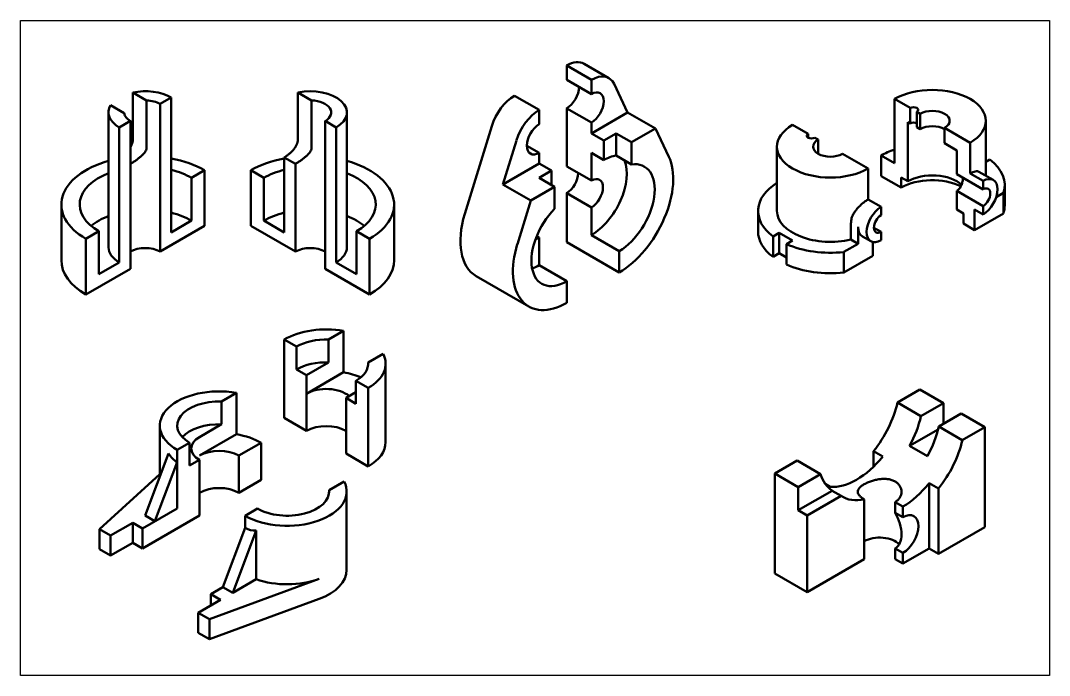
# Model space of a CAD drawing. Header units: millimetres. Extents: x -334 to 3025, y 133 to 867.
# Drawn here: x 363.9 to 599.4, y 189.8 to 339.6 of the extents above; entities that cross this region are included whole.
import ezdxf

# ---------------------------------------------------------------- set-up
doc = ezdxf.new("R2010")
doc.units = ezdxf.units.MM
doc.header["$LTSCALE"] = 0.8
for name, color, linetype, lineweight in [('答案剖面线', 1, 'Continuous', 25), ('答案粗实线', 1, 'Continuous', 50), ('答案细实线', 1, 'Continuous', 25)]:
    doc.layers.add(name, color=color, linetype=linetype, lineweight=lineweight)
pattern_1 = [(360, (429.2708, -109.4822), (8e-14, 2.4), [])]
pattern_2 = [(4e-12, (17.9452, 301.8435), (-2e-13, 2), [])]
pattern_3 = [(360, (-6.2954, 323.9022), (9e-15, 2), [])]
pattern_4 = [(360, (-38.5611, 387.4143), (1e-13, 1.8), [])]
pattern_5 = [(2e-12, (385.4378, -148.809), (-9e-14, 2), [])]
pattern_6 = [(360, (-15.9992, 310.6634), (4e-14, 2), [])]

msp = doc.modelspace()

# ---------------------------------------------------------------- hatches: boundary and pattern name
at = {"layer": '答案剖面线', "extrusion": (0.707107, 0.408248, -0.57735)}
h = msp.add_hatch(dxfattribs=at)
h.set_pattern_fill('_USER', color=256, scale=2, angle=45, style=0, pattern_type=0)
h.set_pattern_definition(pattern_3)
h.paths.add_polyline_path([(39.07, 345.23), (40.73, 346.88), (35.07, 352.54), (33.41, 350.88)])
h = msp.add_hatch(dxfattribs=at)
h.set_pattern_fill('_USER', color=256, scale=2, angle=45, style=0, pattern_type=0)
h.set_pattern_definition(pattern_3)
h.paths.add_polyline_path([(37.9, 344.05), (39.07, 345.23), (33.41, 350.88), (32.24, 349.71)])
at = {"layer": '答案剖面线', "extrusion": (0.707107, -0.408248, 0.57735)}
h = msp.add_hatch(dxfattribs=at)
h.set_pattern_fill('_USER', color=256, scale=2.4, angle=45, style=0, pattern_type=0)
h.set_pattern_definition(pattern_1)
h.paths.add_polyline_path([(446.24, -126.45), (456.42, -136.64), (467.45, -125.6), (464.48, -122.63), (456, -131.12), (451.33, -126.45), (478.06, -99.72), (475.52, -97.18)])
at = {"layer": '答案剖面线', "extrusion": (0.707107, 0.408248, -0.57735)}
h = msp.add_hatch(dxfattribs=at)
h.set_pattern_fill('_USER', color=256, scale=1.8, angle=45, style=0, pattern_type=0)
h.set_pattern_definition(pattern_4)
h.paths.add_polyline_path([(-21.25, 374.18), (-19.72, 372.65), (-20.65, 371.73), (-20.3, 371.39), (-14.19, 377.5), (-13.01, 376.31), (-3.43, 385.89), (-7, 389.45), (-10.05, 386.4), (-9.54, 385.89)])
h = msp.add_hatch(dxfattribs=at)
h.set_pattern_fill('_USER', color=256, scale=2, angle=45, style=0, pattern_type=0)
h.set_pattern_definition(pattern_3)
h.paths.add_polyline_path([(20.75, 326.91), (32.24, 338.4), (26.59, 344.05), (24.46, 341.93), (21.64, 344.76), (17.75, 340.87), (20.57, 338.04), (15.09, 332.56)])
at = {"layer": '答案剖面线', "extrusion": (0.707107, -0.408248, 0.57735)}
h = msp.add_hatch(dxfattribs=at)
h.set_pattern_fill('_USER', color=256, scale=2.4, angle=45, style=0, pattern_type=0)
h.set_pattern_definition(pattern_1)
h.paths.add_polyline_path([(466.18, -87.84), (449.64, -104.39), (450.05, -104.8), (437.32, -117.53), (439.45, -119.66), (468.73, -90.39)])
at = {"layer": '答案剖面线', "extrusion": (0.707107, 0.408248, -0.57735)}
h = msp.add_hatch(dxfattribs=at)
h.set_pattern_fill('_USER', color=256, scale=2, angle=45, style=0, pattern_type=0)
h.set_pattern_definition(pattern_2)
h.paths.add_polyline_path([(24.47, 300.41), (21.92, 297.87), (28.13, 291.66), (57.4, 320.94), (54.86, 323.48), (28.13, 296.75)])
h = msp.add_hatch(dxfattribs=at)
h.set_pattern_fill('_USER', color=256, scale=1.8, angle=45, style=0, pattern_type=0)
h.set_pattern_definition(pattern_4)
h.paths.add_polyline_path([(-25.97, 392.9), (-25.45, 392.38), (-20.74, 397.09), (-17.94, 394.29), (-14.89, 397.34), (-18.21, 400.66)])
h = msp.add_hatch(dxfattribs=at)
h.set_pattern_fill('_USER', color=256, scale=1.8, angle=45, style=0, pattern_type=0)
h.set_pattern_definition(pattern_4)
edge = h.paths.add_edge_path()
edge.add_line((-18.21, 400.66), (-20.74, 403.2))
edge.add_line((-20.74, 403.2), (-26.84, 397.09))
edge.add_spline(control_points=[(-26.85, 397.09), (-26.85, 397.09), (-26.86, 397.06), (-26.92, 396.94), (-26.96, 396.85), (-27.07, 396.62), (-27.14, 396.48), (-27.3, 396.16), (-27.39, 395.98), (-27.5, 395.8)], knot_values=[29.712422, 29.712422, 29.712422, 29.712422, 30.949924, 30.949924, 32.187427, 32.187427, 33.424929, 33.424929, 34.662431, 34.662431, 34.662431, 34.662431], degree=3, periodic=0)
edge.add_line((-27.5, 395.8), (-30.77, 399.07))
edge.add_line((-30.77, 399.07), (-31.46, 398.39))
edge.add_line((-31.46, 398.39), (-25.97, 392.9))
edge.add_line((-25.97, 392.9), (-18.21, 400.66))
h = msp.add_hatch(dxfattribs=at)
h.set_pattern_fill('_USER', color=256, scale=1.8, angle=45, style=0, pattern_type=0)
h.set_pattern_definition(pattern_4)
edge = h.paths.add_edge_path()
edge.add_spline(control_points=[(-20.3, 371.39), (-20.3, 371.39), (-20.32, 371.36), (-20.37, 371.24), (-20.41, 371.15), (-20.52, 370.92), (-20.59, 370.78), (-20.75, 370.46), (-20.85, 370.28), (-21.06, 369.91), (-21.18, 369.7), (-21.46, 369.26), (-21.61, 369.03), (-21.9, 368.64), (-22.01, 368.48), (-22.14, 368.33)], knot_values=[21.479648, 21.479648, 21.479648, 21.479648, 22.71715, 22.71715, 23.954652, 23.954652, 25.192154, 25.192154, 26.429656, 26.429656, 27.668189, 27.668189, 28.906722, 28.906722, 29.712422, 29.712422, 29.712422, 29.712422], degree=3, periodic=0)
edge.add_line((-21.06, 369.91), (-17.18, 366.03))
edge.add_line((-17.18, 366.03), (-13.11, 370.1))
edge.add_line((-13.11, 370.1), (-16.16, 373.16))
edge.add_line((-16.16, 373.16), (-13.01, 376.31))
edge.add_line((-13.01, 376.31), (-14.19, 377.5))
edge.add_line((-14.19, 377.5), (-20.3, 371.39))
h = msp.add_hatch(dxfattribs=at)
h.set_pattern_fill('_USER', color=256, scale=2, angle=45, style=0, pattern_type=0)
h.set_pattern_definition([(4e-12, (34.9157, 284.873), (-2e-13, 2), [])])
h.paths.add_polyline_path([(52.31, 302.27), (54.86, 299.72), (40.01, 284.87), (44.67, 280.21), (53.16, 288.69), (56.13, 285.72), (45.1, 274.69), (34.92, 284.87)])
h = msp.add_hatch(dxfattribs=at)
h.set_pattern_fill('_USER', color=256, scale=2, angle=45, style=0, pattern_type=0)
h.set_pattern_definition(pattern_3)
h.paths.add_polyline_path([(4.31, 321.78), (-2.05, 328.14), (-2.67, 327.53), (9.35, 315.51), (15.45, 321.6), (9.79, 327.26)])
h = msp.add_hatch(dxfattribs=at)
h.set_pattern_fill('_USER', color=256, scale=1.8, angle=45, style=0, pattern_type=0)
h.set_pattern_definition(pattern_4)
h.paths.add_polyline_path([(-38.56, 387.41), (-36.02, 384.87), (-33.98, 386.91), (-32.45, 385.38), (-28.76, 389.07), (-34.77, 395.08), (-36.42, 393.42), (-34.49, 391.49)])
at = {"layer": '答案剖面线', "extrusion": (0.707107, -0.408248, 0.57735)}
h = msp.add_hatch(dxfattribs=at)
h.set_pattern_fill('_USER', color=256, scale=2.4, angle=45, style=0, pattern_type=0)
h.set_pattern_definition(pattern_1)
h.paths.add_polyline_path([(450.05, -104.8), (449.64, -104.39), (439.45, -114.57), (435.79, -110.91), (433.25, -113.46), (437.32, -117.53)])
at = {"layer": '答案剖面线', "extrusion": (0.707107, 0.408248, -0.57735)}
h = msp.add_hatch(dxfattribs=at)
h.set_pattern_fill('_USER', color=256, scale=2, angle=45, style=0, pattern_type=0)
h.set_pattern_definition(pattern_3)
h.paths.add_polyline_path([(-2.67, 327.53), (-6.3, 323.9), (5.73, 311.88), (9.35, 315.51)])
at = {"layer": '答案剖面线', "extrusion": (0.707107, -0.408248, 0.57735)}
h = msp.add_hatch(dxfattribs=at)
h.set_pattern_fill('_USER', color=256, scale=2.4, angle=45, style=0, pattern_type=0)
h.set_pattern_definition(pattern_1)
h.paths.add_polyline_path([(443.27, -101.42), (440.3, -98.45), (436.91, -101.85), (439.88, -104.82)])
at = {"layer": '答案剖面线', "extrusion": (0.707107, 0.408248, -0.57735)}
h = msp.add_hatch(dxfattribs=at)
h.set_pattern_fill('_USER', color=256, scale=2, angle=45, style=0, pattern_type=0)
h.set_pattern_definition(pattern_2)
h.paths.add_polyline_path([(17.95, 301.84), (21.92, 297.87), (24.47, 300.41), (23.46, 301.42), (31.95, 309.9), (28.98, 312.87)])
at = {"layer": '答案剖面线', "extrusion": (0.707107, -0.408248, 0.57735)}
h = msp.add_hatch(dxfattribs=at)
h.set_pattern_fill('_USER', color=256, scale=2.4, angle=45, style=0, pattern_type=0)
h.set_pattern_definition(pattern_1)
h.paths.add_polyline_path([(439.88, -104.82), (436.91, -101.85), (429.27, -109.48), (433.25, -113.46), (435.79, -110.91), (434.79, -109.91)])
at = {"layer": '答案剖面线', "extrusion": (0.707107, 0.408248, -0.57735)}
h = msp.add_hatch(dxfattribs=at)
h.set_pattern_fill('_USER', color=256, scale=2, angle=45, style=0, pattern_type=0)
h.set_pattern_definition(pattern_6)
h.paths.add_polyline_path([(-1.86, 296.52), (3.23, 291.43), (18.79, 306.99), (15.96, 309.81), (11.44, 305.29), (9.17, 307.55), (5.5, 303.88)])
h = msp.add_hatch(dxfattribs=at)
h.set_pattern_fill('_USER', color=256, scale=2, angle=45, style=0, pattern_type=0)
h.set_pattern_definition(pattern_6)
h.paths.add_polyline_path([(2.37, 323.4), (-0.44, 326.22), (-16, 310.66), (-13.18, 307.85)])
h = msp.add_hatch(dxfattribs=at)
h.set_pattern_fill('_USER', color=256, scale=2, angle=45, style=0, pattern_type=0)
h.set_pattern_definition(pattern_6)
h.paths.add_polyline_path([(-13.18, 307.85), (-10.91, 305.57), (-3.55, 312.93), (0.12, 316.6), (-2.15, 318.88)])
at = {"layer": '答案剖面线', "extrusion": (0.707107, -0.408248, 0.57735)}
h = msp.add_hatch(dxfattribs=at)
h.set_pattern_fill('_USER', color=256, scale=2, angle=45, style=0, pattern_type=0)
h.set_pattern_definition(pattern_5)
h.paths.add_polyline_path([(398.45, -161.82), (409.48, -150.79), (407.2, -148.51), (411.73, -143.99), (408.91, -141.17), (397.32, -152.77), (389.4, -144.85), (385.44, -148.81)])
h = msp.add_hatch(dxfattribs=at)
h.set_pattern_fill('_USER', color=256, scale=2, angle=45, style=0, pattern_type=0)
h.set_pattern_definition(pattern_5)
h.paths.add_polyline_path([(412.59, -175.96), (419.94, -168.61), (414.85, -163.52), (407.5, -170.87)])
h = msp.add_hatch(dxfattribs=at)
h.set_pattern_fill('_USER', color=256, scale=2.5, angle=45, style=0, pattern_type=0)
h.set_pattern_definition([(360, (452.8448, -206.7567), (3e-15, 2.5), [])])
h.paths.add_polyline_path([(477.77, -207.99, -0.056326), (476.38, -204.44, -0.076206), (475.81, -199.32), (468.05, -191.55), (452.84, -206.76), (465.93, -219.84)])
at = {"layer": '答案剖面线', "extrusion": (0.707107, 0.408248, -0.57735)}
h = msp.add_hatch(dxfattribs=at)
h.set_pattern_fill('_USER', color=256, scale=1.25, angle=45, style=0, pattern_type=0)
h.set_pattern_definition([(2e-12, (-96.4406, 342.5287), (-3e-14, 1.25), [])])
h.paths.add_polyline_path([(-87.25, 351.72), (-85.48, 349.95), (-83.36, 352.07), (-85.13, 353.84)])
h = msp.add_hatch(dxfattribs=at)
h.set_pattern_fill('_USER', color=256, scale=2.5, angle=45, style=0, pattern_type=0)
h.set_pattern_definition([(2e-12, (-96.4406, 342.5287), (-7e-14, 2.5), [])])
h.paths.add_polyline_path([(-92.55, 342.88), (-94.32, 344.65), (-96.44, 342.53), (-94.67, 340.76)])

# ---------------------------------------------------------------- linework, layer by layer
at = {"layer": '答案粗实线', "extrusion": (-2.77556e-17, 0.816497, 0.57735)}
for p, q in [((488.93, 329.31, 9.01), (488.93, 326.04, 6.7)), ((494.58, 326.04, 13.63), (488.93, 329.31, 9.01)), ((492.93, 329.71, 4.39), (498.58, 326.44, 9.01)), ((488.93, 326.04, 6.7), (494.58, 322.78, 11.32)), ((494.58, 322.78, 11.32), (494.58, 326.04, 13.63)), ((499.78, 325.1, 6.6), (502.88, 318.58, -1.8)), ((476.98, 322.41, 18.76), (482.64, 319.15, 23.38)), ((482.64, 319.15, 23.38), (482.64, 315.88, 21.07)), ((488.93, 319.51, 2.08), (488.93, 306.24, -7.3)), ((494.58, 316.25, 6.7), (488.93, 319.51, 2.08)), ((494.58, 313.8, 4.97), (502.88, 318.58, -1.8)), ((502.88, 318.58, -1.8), (509.24, 314.91, 3.39)), ((494.58, 313.8, 4.97), (494.58, 316.25, 6.7)), ((471.79, 315.47, 20.21), (465.62, 295.38, 13.57)), ((497.41, 312.16, 7.28), (494.58, 313.8, 4.97)), ((497.41, 312.16, 7.28), (500.24, 313.8, 4.97)), ((500.24, 313.8, 4.97), (503.78, 311.75, 7.86)), ((500.24, 313.8, 4.97), (500.24, 308.72, 1.38)), ((509.24, 314.91, 3.39), (503.78, 311.75, 7.86)), ((509.24, 314.91, 3.39), (512.31, 308.46, -4.93)), ((474.34, 302.11, 21.49), (477.44, 312.2, 24.83)), ((479.81, 310.98, 14.15), (482.64, 309.35, 16.45)), ((497.41, 307.67, 4.1), (497.41, 312.16, 7.28)), ((503.78, 311.75, 7.86), (503.78, 306.68, 4.27)), ((482.64, 309.35, 16.45), (482.64, 306.9, 14.72)), ((494.58, 309.31, 1.79), (497.41, 307.67, 4.1)), ((494.58, 302.98, -2.68), (494.58, 309.31, 1.79)), ((503.78, 306.68, 4.27), (500.24, 308.72, 1.38)), ((474.34, 302.11, 21.49), (482.64, 306.9, 14.72)), ((482.64, 306.9, 14.72), (485.47, 305.27, 17.03)), ((488.93, 306.24, -7.3), (494.58, 302.98, -2.68)), ((482.64, 303.63, 19.34), (485.47, 305.27, 17.03)), ((485.47, 305.27, 17.03), (485.47, 302, 14.72)), ((480.71, 298.44, 26.69), (474.34, 302.11, 21.49)), ((486.17, 301.59, 22.23), (480.71, 298.44, 26.69)), ((486.17, 301.59, 22.23), (482.64, 303.63, 19.34)), ((486.17, 296.51, 18.64), (486.17, 301.59, 22.23)), ((488.93, 300.12, -11.63), (488.93, 288.89, -19.57)), ((494.58, 296.85, -7.01), (488.93, 300.12, -11.63)), ((477.64, 288.44, 23.38), (480.71, 298.44, 26.69)), ((494.58, 290.53, -11.49), (494.58, 296.85, -7.01)), ((482.08, 290.28, 2.29), (482.64, 289.96, 2.74)), ((482.64, 289.96, 2.74), (482.64, 283.63, -1.73)), ((500.95, 286.85, -6.29), (494.58, 290.53, -11.49)), ((488.93, 288.89, -19.57), (500.95, 281.95, -9.75)), ((500.95, 281.95, -9.75), (500.95, 286.85, -6.29)), ((482.64, 283.63, -1.73), (489, 279.95, 3.46)), ((468.23, 281.13, 0.29), (480.25, 274.19, 10.1)), ((489, 279.95, 3.46), (489, 275.06))]:
    msp.add_line(p, q, dxfattribs=at)
at = {"layer": '答案粗实线', "extrusion": (0, 0.816497, 0.57735)}
for p, q in [((389.61, 312.38, -1.26), (389.61, 323.15, 6.36)), ((389.61, 323.15, 6.36), (392.74, 321.35, 8.91)), ((427.4, 312.38, -1.26), (427.4, 323.15, 6.36)), ((427.4, 323.15, 6.36), (430.52, 321.35, 8.91)), ((392.74, 321.35, 8.91), (392.74, 310.57, 1.28)), ((398.37, 322.02, 7.97), (395.83, 320.55, 10.05)), ((395.83, 320.55, 10.05), (395.83, 286.74, -13.86)), ((398.37, 291.15, -13.86), (398.37, 322.02, 7.97)), ((430.52, 321.35, 8.91), (430.52, 310.57, 1.28)), ((384.04, 287.72, -9.01), (384.04, 318.59, 12.82)), ((387.64, 318.41, 13.06), (384.52, 320.22, 10.51)), ((438.62, 287.72, -9.01), (438.62, 318.59, 12.82)), ((389.04, 316.63, 15.59), (386.5, 315.16, 17.67)), ((389.04, 282.82, -8.31), (389.04, 316.63, 15.59)), ((433.61, 316.63, 15.59), (433.61, 282.82, -8.31)), ((436.16, 315.16, 17.67), (433.61, 316.63, 15.59)), ((386.5, 315.16, 17.67), (386.5, 284.29, -4.16)), ((436.16, 284.29, -4.16), (436.16, 315.16, 17.67)), ((424.28, 308.3, -1.73), (424.28, 291.15, -13.86)), ((426.82, 306.83, 0.35), (424.28, 308.3, -1.73)), ((426.82, 286.74, -13.86), (426.82, 306.83, 0.35)), ((406.01, 305.36, -13.16), (403.04, 303.64, -10.74)), ((406.01, 292.62, -22.17), (406.01, 305.36, -13.16)), ((419.61, 303.64, -10.74), (416.64, 305.36, -13.16)), ((416.64, 305.36, -13.16), (416.64, 292.62, -22.17)), ((403.04, 303.64, -10.74), (403.04, 293.85, -17.67)), ((419.61, 293.85, -17.67), (419.61, 303.64, -10.74)), ((373.24, 284.78, -11.09), (373.24, 297.52, -2.08)), ((449.42, 284.78, -11.09), (449.42, 297.52, -2.08)), ((395.83, 286.74, -13.86), (406.01, 292.62, -22.17)), ((403.04, 293.85, -17.67), (398.37, 291.15, -13.86)), ((416.64, 292.62, -22.17), (426.82, 286.74, -13.86)), ((424.28, 291.15, -13.86), (419.61, 293.85, -17.67)), ((381.83, 291.4, 6.58), (378.86, 289.68, 9.01)), ((381.83, 281.6, -0.35), (381.83, 291.4, 6.58)), ((440.82, 291.4, 6.58), (440.82, 281.6, -0.35)), ((443.79, 289.68, 9.01), (440.82, 291.4, 6.58)), ((378.86, 289.68, 9.01), (378.86, 276.95)), ((443.79, 276.95), (443.79, 289.68, 9.01)), ((378.86, 276.95), (389.04, 282.82, -8.31)), ((386.5, 284.29, -4.16), (381.83, 281.6, -0.35)), ((433.61, 282.82, -8.31), (443.79, 276.95)), ((440.82, 281.6, -0.35), (436.16, 284.29, -4.16))]:
    msp.add_line(p, q, dxfattribs=at)
at = {"layer": '答案粗实线', "extrusion": (2.77556e-17, 0.816497, 0.57735)}
for p, q in [((563.99, 321.66, 13.52), (563.99, 306.96, 3.12)), ((567.56, 319.6, 16.43), (563.99, 321.66, 13.52)), ((567.56, 316.07, 13.93), (567.56, 319.6, 16.43)), ((569.08, 318.72, 17.67), (569.08, 315.19, 15.18)), ((569.85, 318.28, 18.3), (569.08, 318.72, 17.67)), ((569.85, 314.75, 15.8), (569.85, 318.28, 18.3)), ((540.66, 315.75, -1.58), (544.22, 313.69, 1.33)), ((567.05, 316.37, 13.52), (567.56, 316.07, 13.93)), ((567.05, 302.85, 3.96), (567.05, 316.37, 13.52)), ((584.89, 304.12, 11.72), (584.89, 316.66, 20.58)), ((544.22, 313.69, 1.33), (544.22, 312.81, 0.71)), ((569.08, 315.19, 15.18), (569.85, 314.75, 15.8)), ((581.3, 311.66, 27.65), (575.45, 315.04, 22.87)), ((575.45, 315.04, 22.87), (575.45, 311.52, 20.38)), ((545.75, 312.81, 2.58), (546.51, 312.37, 3.2)), ((546.51, 312.37, 3.2), (546.51, 309.13, 0.91)), ((575.45, 311.52, 20.38), (578.25, 309.9, 22.66)), ((581.3, 304.61, 22.66), (581.3, 311.66, 27.65)), ((537.07, 296.05, -4.91), (537.07, 310.75, 5.49)), ((552.11, 309.13, 7.77), (557.97, 305.75, 12.55)), ((560.94, 308.72, 0.63), (560.94, 304.02, -2.69)), ((563.99, 306.96, 3.12), (560.94, 308.72, 0.63)), ((578.25, 309.9, 22.66), (578.25, 304.46, 18.82)), ((585.78, 307.78, 1.96), (584.89, 307.27, 2.69)), ((557.97, 305.75, 12.55), (557.97, 298.7, 7.56)), ((560.94, 304.02, -2.69), (565.52, 301.38, 1.05)), ((578.25, 304.46, 18.82), (584.25, 300.99, 23.72)), ((584.25, 302.9, 25.07), (581.3, 304.61, 22.66)), ((583.32, 305.03, 19.7), (586.59, 303.14, 22.37)), ((565.52, 303.73, 2.71), (567.05, 302.85, 3.96)), ((565.52, 301.38, 1.05), (565.52, 303.73, 2.71)), ((584.25, 300.99, 23.72), (584.25, 302.9, 25.07)), ((589.21, 297.26, 6.87), (589.21, 301.96, 10.19)), ((578.25, 300.64, 16.12), (578.25, 296.38, 13.1)), ((584.25, 297.17, 21.02), (578.25, 300.64, 16.12)), ((588.92, 300.19, 12.7), (587.26, 299.23, 14.05)), ((588.92, 295.49, 9.38), (588.92, 300.19, 12.7)), ((557.97, 298.7, 7.56), (560.92, 296.99, 9.98)), ((560.92, 296.99, 9.98), (560.92, 295.08, 8.62)), ((584.25, 295.26, 19.67), (584.25, 297.17, 21.02)), ((532.75, 291.35, -8.23), (532.75, 296.05, -4.91)), ((578.25, 296.38, 13.1), (579.77, 295.5, 14.35)), ((579.77, 295.5, 14.35), (579.77, 293.15, 12.69)), ((582.32, 291.68, 14.76), (582.32, 296.38, 18.09)), ((582.32, 296.38, 18.09), (584.25, 295.26, 19.67)), ((582.32, 291.68, 14.76), (588.92, 295.49, 9.38)), ((554, 293.34, 7.03), (554.05, 293.32, 7.07)), ((554, 289.52, 4.33), (554, 293.34, 7.03)), ((555.68, 292.38, 8.4), (555.68, 288.56, 5.69)), ((559.27, 292.22, 4.57), (560.92, 291.26, 5.92)), ((579.77, 293.15, 12.69), (582.32, 291.68, 14.76)), ((536.17, 290.23, 3.33), (537.6, 291.05, 2.16)), ((536.17, 285.53), (536.17, 290.23, 3.33)), ((537.6, 291.05, 2.16), (540.66, 289.29, 4.65)), ((537.6, 286.35, -1.17), (537.6, 291.05, 2.16)), ((556.65, 290.23, 5.69), (558.58, 289.12, 7.27)), ((560.92, 291.26, 5.92), (560.92, 289.35, 4.57)), ((540.66, 289.29, 4.65), (539.23, 288.47, 5.82)), ((539.23, 288.47, 5.82), (539.23, 283.76, 2.49)), ((555.68, 288.56, 5.69), (552.39, 286.66, 8.38)), ((555.68, 288.56, 5.69), (554, 289.52, 4.33)), ((558.99, 288.95, 1.92), (558.99, 285.76, -0.33)), ((537.6, 286.35, -1.17), (536.17, 285.53)), ((539.23, 285.41, 0.16), (537.6, 286.35, -1.17)), ((552.39, 286.66, 8.38), (552.39, 281.95, 5.05)), ((552.39, 281.95, 5.05), (558.99, 285.76, -0.33)), ((434.42, 266.63, 21.92), (437.84, 268.61, 19.13)), ((437.84, 268.61, 19.13), (437.84, 259.14, 12.43)), ((424.27, 266.65, 21.9), (424.27, 248.68, 9.2)), ((427.09, 265.01, 24.21), (424.27, 266.65, 21.9)), ((434.42, 266.63, 21.92), (434.42, 261.4, 18.23)), ((427.09, 259.79, 20.51), (427.09, 265.01, 24.21)), ((446.89, 263.38, 26.52), (443.47, 261.4, 29.31)), ((429.36, 258.48, 22.36), (427.09, 259.79, 20.51)), ((434.42, 261.4, 18.23), (429.36, 258.48, 22.36)), ((429.36, 254.24, 19.36), (437.84, 259.14, 12.43)), ((443.47, 260.79, 28.88), (443.47, 261.4, 29.31)), ((447.48, 243.13, 17.05), (447.48, 261.1, 29.75)), ((429.36, 258.48, 22.36), (429.36, 254.24, 19.36)), ((443.5, 255.54, 37.6), (440.67, 257.18, 35.29)), ((440.67, 257.18, 35.29), (440.67, 251.95, 31.6)), ((409.91, 252.46, -29.11), (413.34, 254.44, -31.91)), ((413.34, 254.44, -31.91), (413.34, 244.96, -38.61)), ((438.41, 253.26, 29.75), (440.67, 254.56, 27.9)), ((443.5, 237.58, 24.9), (443.5, 255.54, 37.6)), ((569.79, 255.17, -10.97), (564.66, 252.21, -6.78)), ((575.17, 252.07, -6.58), (569.79, 255.17, -10.97)), ((409.91, 252.46, -29.11), (409.91, 247.23, -32.81)), ((429.36, 245.74, 13.35), (429.36, 254.24, 19.36)), ((438.41, 253.26, 29.75), (438.41, 249.01, 26.75)), ((440.67, 251.95, 31.6), (438.41, 253.26, 29.75)), ((564.66, 252.21, -6.78), (570.04, 249.1, -2.39)), ((570.04, 249.1, -2.39), (575.17, 252.07, -6.58)), ((575.17, 252.07, -6.58), (575.17, 247.33, -9.93)), ((579.27, 249.7, -3.23), (574.14, 246.74, 0.95)), ((584.64, 246.59, 1.15), (579.27, 249.7, -3.23)), ((424.27, 248.68, 9.2), (429.36, 245.74, 13.35)), ((438.41, 249.01, 26.75), (438.41, 240.52, 20.74)), ((395.78, 235.3, -29.51), (395.78, 246.92, -21.29)), ((409.91, 247.23, -32.81), (404.85, 244.31, -28.68)), ((404.85, 240.06, -31.68), (413.34, 244.96, -38.61)), ((567.4, 242.28, -4), (573.97, 246.07, -9.36)), ((574.14, 246.74, 0.95), (579.51, 243.63, 5.34)), ((579.51, 243.63, 5.34), (584.64, 246.59, 1.15)), ((584.64, 246.59, 1.15), (584.64, 223.73, -15.01)), ((402.59, 243, -15.74), (399.76, 241.37, -13.44)), ((402.59, 237.78, -19.44), (402.59, 243, -15.74)), ((418.99, 243, -35.84), (413.9, 240.06, -31.68)), ((418.99, 234.51, -41.84), (418.99, 243, -35.84)), ((397.77, 240.59, -17.09), (392.41, 226.35, -20.59)), ((399.76, 241.37, -13.44), (399.76, 227.98, -22.9)), ((438.41, 240.52, 20.74), (443.5, 237.58, 24.9)), ((559.18, 237.54, -10.44), (559.18, 241.11, -7.92)), ((559.18, 241.11, -7.92), (561.31, 239.88, -6.19)), ((571.5, 239.91, -0.65), (567.4, 242.28, -4)), ((399.76, 238.56, -15.42), (394.67, 225.04, -18.75)), ((404.85, 239.09, -21.29), (402.59, 237.78, -19.44)), ((404.85, 226.35, -30.29), (404.85, 239.09, -21.29)), ((413.9, 240.06, -31.68), (413.9, 231.57, -37.68)), ((541.69, 238.94, 11.98), (536.56, 235.98, 16.17)), ((547.06, 235.84, 16.37), (541.69, 238.94, 11.98)), ((381.94, 223.24, -16.21), (395.78, 235.82, -33.99)), ((536.56, 235.98, 16.17), (536.56, 213.12)), ((536.56, 235.98, 16.17), (541.93, 232.88, 20.55)), ((541.93, 232.88, 20.55), (547.06, 235.84, 16.37)), ((413.9, 231.57, -37.68), (418.99, 234.51, -41.84)), ((437.97, 234.16, -3.23), (434.55, 232.18, -0.44)), ((549.29, 232.94, 3.62), (548.14, 233.6, 2.69)), ((571.91, 233.76, 2.47), (574.03, 232.53, 4.2)), ((571.91, 233.76, 2.47), (571.91, 218.83, -8.08)), ((434.55, 231.56, -0.87), (434.55, 232.18, -0.44)), ((438.56, 213.91, -12.7), (438.56, 231.87)), ((541.93, 227.57, 16.8), (541.93, 232.88, 20.55)), ((541.93, 227.57, 16.8), (549.7, 232.05, 10.46)), ((551.75, 230.87, 12.14), (543.98, 226.39, 18.48)), ((549.7, 232.05, 10.46), (551.75, 230.87, 12.14)), ((574.03, 232.53, 4.2), (574.03, 217.61, -6.35)), ((557.06, 216.38, -4.62), (557.06, 230.06, 5.05)), ((565.9, 228.43, 6.06), (564.13, 229.45, 4.62)), ((564.13, 229.45, 4.62), (564.13, 227, 2.89)), ((399.76, 227.98, -22.9), (391.84, 223.41, -16.44)), ((391.84, 218.84, -19.67), (404.85, 226.35, -30.29)), ((394.67, 225.04, -18.75), (392.41, 226.35, -20.59)), ((415.34, 226.32, 7.85), (418.17, 227.95, 5.54)), ((415.34, 223.51, 5.87), (415.34, 226.32, 7.85)), ((543.98, 226.39, 18.48), (541.93, 227.57, 16.8)), ((543.98, 226.39, 18.48), (543.98, 208.83, 6.06)), ((564.13, 227, 2.89), (565.9, 225.98, 4.33)), ((565.9, 225.98, 4.33), (565.9, 228.43, 6.06)), ((384.49, 221.78, -14.13), (389.58, 224.71, -18.29)), ((389.58, 224.71, -18.29), (389.58, 220.14, -21.52)), ((389.58, 224.71, -18.29), (391.84, 223.41, -16.44)), ((381.94, 218.67, -19.44), (381.94, 223.24, -16.21)), ((384.49, 221.78, -14.13), (381.94, 223.24, -16.21)), ((384.49, 217.2, -17.36), (384.49, 221.78, -14.13)), ((391.84, 223.41, -16.44), (391.84, 218.84, -19.67)), ((410.25, 209.99, 2.54), (415.34, 223.51, 5.87)), ((412.52, 208.68, 4.39), (417.88, 222.92, 7.89)), ((417.88, 222.92, 7.89), (417.88, 211.78, 0.01)), ((584.64, 223.73, -15.01), (574.03, 217.61, -6.35)), ((389.58, 220.14, -21.52), (384.49, 217.2, -17.36)), ((391.84, 218.84, -19.67), (389.58, 220.14, -21.52)), ((384.49, 217.2, -17.36), (381.94, 218.67, -19.44)), ((564.13, 218.83, -2.89), (564.13, 216.38, -4.62)), ((565.9, 217.81, -1.44), (564.13, 218.83, -2.89)), ((571.91, 218.83, -8.08), (565.9, 215.36, -3.18)), ((565.9, 215.36, -3.18), (565.9, 217.81, -1.44)), ((574.03, 217.61, -6.35), (571.91, 218.83, -8.08)), ((543.98, 208.83, 6.06), (557.06, 216.38, -4.62)), ((564.13, 216.38, -4.62), (565.9, 215.36, -3.18)), ((543.98, 208.83, 6.06), (536.56, 213.12)), ((432.26, 211.85, -0.1), (407.14, 202.64, 12.93)), ((407.43, 208.36, 4.85), (410.25, 209.99, 2.54)), ((412.52, 208.68, 4.39), (410.25, 209.99, 2.54)), ((417.88, 211.78, 0.01), (412.52, 208.68, 4.39)), ((432.26, 207.28, -3.33), (407.14, 198.07, 9.7)), ((407.43, 208.36, 4.85), (409.69, 207.05, 6.7)), ((407.43, 205.74, 3), (407.43, 208.36, 4.85)), ((409.69, 207.05, 6.7), (404.6, 204.11, 10.85)), ((407.14, 202.64, 12.93), (404.6, 204.11, 10.85)), ((404.6, 204.11, 10.85), (404.6, 199.54, 7.62)), ((407.14, 198.07, 9.7), (407.14, 202.64, 12.93)), ((407.14, 198.07, 9.7), (404.6, 199.54, 7.62))]:
    msp.add_line(p, q, dxfattribs=at)
at = {"layer": '答案粗实线', "extrusion": (0.707107, -0.408248, 0.57735)}
for centre, radius, start, end in [((524, -147.7, 216.48), 8, 360, 45), ((524, -147.7, 216.48), 4, 225, 315), ((512.05, -135.75, 216.48), 8, 45, 111.682), ((507.03, -164.67, 228.48), 11.5, 24.6456, 45), ((507.03, -164.67, 216.48), 3.75, 225, 315), ((551.14, -187.52, 303.95), 4.68, 225, 45), ((507.03, -164.67, 224.48), 3.75, 225, 45), ((534.35, -189.89, 281.14), 4.68, 45, 225), ((495.08, -152.72, 216.48), 17.5, 111.682, 180), ((534.35, -189.89, 276.1), 4.68, 119.8386, 135), ((495.08, -152.72, 224.48), 3.75, 207.3203, 225), ((492.8, -200.04, 292.4), 17, 255, 297.8954), ((492.8, -200.04, 300), 17, 272.4315, 297.8954), ((492.8, -200.04, 300), 17, 152.1046, 177.5685), ((492.8, -200.04, 310.4), 17, 225, 255)]:
    msp.add_arc(centre, radius, start, end, dxfattribs=at)
at = {"layer": '答案粗实线', "extrusion": (-0.707107, 0.408248, -0.57735)}
for centre, radius, start, end in [((-524, -147.7, -224.48), 8, 135, 201.682), ((-524, -147.7, -224.48), 4, 135, 315), ((-512.05, -135.75, -224.48), 8, 68.318, 135), ((-512.05, -135.75, -224.48), 4, 315, 135), ((-507.03, -164.67, -224.48), 11.5, 204.6456, 315), ((-507.03, -164.67, -233.48), 17.5, 201.682, 315), ((-507.03, -164.67, -233.48), 11.5, 155.3544, 315), ((-551.14, -187.52, -303.95), 2.34, 135, 315), ((-495.08, -152.72, -233.48), 11.5, 315, 114.6456), ((-534.35, -189.89, -281.14), 2.34, 315, 135), ((-534.35, -189.89, -278.41), 4.68, 0, 45), ((-495.08, -152.72, -233.48), 17.5, 315, 68.318), ((-495.08, -152.72, -224.48), 11.5, 315, 326.4002), ((-492.8, -200.04, -305.8), 17, 242.1046, 267.5685), ((-492.8, -200.04, -313.4), 17, 242.1046, 285), ((-492.8, -200.04, -295.4), 17, 285, 345), ((-492.8, -200.04, -302.9), 17, 332.1046, 2.4315), ((-475.12, -217.72, -310.4), 5, 135, 315)]:
    msp.add_arc(centre, radius, start, end, dxfattribs=at)
at = {"layer": '答案粗实线', "extrusion": (0, -0.816497, -0.57735)}
for centre, radius, start, end in [((392.44, -173.47, -267.52), 8.4, 250.3769, 315), ((430.22, -173.47, -267.52), 8.4, 250.3769, 45), ((392.44, -173.47, -267.52), 4.8, 273.5904, 315), ((430.22, -173.47, -267.52), 4.8, 273.5904, 45), ((392.44, -173.47, -267.52), 8.4, 135, 199.6231), ((392.44, -173.47, -267.52), 4.8, 135, 176.4096), ((392.44, -173.47, -241.72), 19.2, 135, 244.0555), ((392.44, -173.47, -241.72), 19.2, 288.0206, 315), ((430.22, -173.47, -241.72), 19.2, 225, 251.9794), ((430.22, -173.47, -241.72), 19.2, 295.9445, 45), ((392.44, -173.47, -241.72), 15, 135, 235.9442), ((392.44, -173.47, -241.72), 15, 293.3271, 315), ((430.22, -173.47, -241.72), 15, 225, 246.6729), ((430.22, -173.47, -241.72), 15, 304.0558, 45)]:
    msp.add_arc(centre, radius, start, end, dxfattribs=at)
at = {"layer": '答案粗实线', "extrusion": (2.77556e-17, 0.816497, 0.57735)}
for centre, radius, start, end in [((-572.65, -166.02, 270.44), 12.24, 135, 315), ((-549.31, -174.93, 256.89), 12.24, 315, 135), ((-568.32, -170.34, 266.12), 1.08, 225, 315), ((-572.65, -166.02, 252.44), 16.56, 301.5098, 315), ((-572.65, -166.02, 252.44), 16.56, 169.3012, 217.5053), ((-549.31, -174.93, 238.89), 16.56, 317.6574, 37.5053), ((-572.65, -166.02, 246.68), 10.08, 229.6309, 315), ((-549.31, -174.93, 243.57), 12.24, 112.5205, 112.7582), ((-549.31, -174.93, 238.89), 16.56, 52.4947, 100.6988), ((-433.88, -126.45, 230.36), 13.6, 253.0725, 315), ((-433.88, -126.45, 230.36), 13.6, 135, 196.9275), ((-409.38, -159.94, 189.32), 13.6, 253.0725, 45), ((-433.88, -126.45, 208.36), 6.4, 225, 315), ((-409.38, -159.94, 182.92), 6.4, 315, 45), ((-424.96, -133.87, 189.32), 13.6, 45, 196.9275), ((-409.38, -159.94, 167.32), 6.4, 225, 315), ((-560.6, -132.24, 174.01), 5, 207.2527, 315)]:
    msp.add_arc(centre, radius, start, end, dxfattribs=at)
at = {"layer": '答案粗实线', "extrusion": (-2.77556e-17, -0.816497, -0.57735)}
for centre, radius, start, end in [((568.32, -170.34, -270.44), 1.08, 225, 45), ((572.65, -166.02, -270.44), 3.96, 225, 45), ((544.98, -179.26, -256.89), 1.08, 45, 225), ((572.65, -166.02, -266.12), 3.96, 225, 315), ((549.31, -174.93, -256.89), 3.96, 45, 225), ((572.65, -166.02, -249.56), 7.92, 225, 327.663), ((572.65, -166.02, -246.68), 16.56, 0, 10.6988), ((549.31, -174.93, -238.89), 12.24, 67.4795, 180), ((549.31, -174.93, -233.13), 16.56, 142.4947, 180), ((549.31, -174.93, -233.13), 16.56, 79.3012, 127.5053), ((433.88, -126.45, -230.36), 9.6, 225, 273.1897), ((433.88, -126.45, -223.96), 9.6, 225, 273.1897), ((433.88, -126.45, -218.76), 13.6, 286.9275, 305.7971), ((433.88, -126.45, -230.36), 9.6, 356.8103, 45), ((433.88, -126.45, -218.76), 6.4, 225, 325.8069), ((409.38, -159.94, -189.32), 9.6, 135, 273.1897), ((409.38, -159.94, -182.92), 9.6, 208.1255, 273.1897), ((409.38, -159.94, -177.72), 13.6, 286.9275, 315), ((433.88, -126.45, -208.36), 13.6, 0, 45), ((409.38, -159.94, -177.72), 6.4, 225, 315), ((424.96, -133.87, -189.32), 9.6, 356.8103, 135), ((424.96, -133.87, -167.32), 13.6, 0, 57.5676), ((424.96, -133.87, -172.92), 13.6, 57.5676, 121.391)]:
    msp.add_arc(centre, radius, start, end, dxfattribs=at)
at = {"layer": '答案粗实线', "extrusion": (0, 0.816497, 0.57735)}
for centre, radius, start, end in [((-392.44, -173.47, 229.72), 15, 304.0558, 325.5501), ((-392.44, -173.47, 229.72), 15, 225, 246.6729), ((-430.22, -173.47, 229.72), 15, 293.3271, 315), ((-430.22, -173.47, 229.72), 15, 214.4499, 235.9442), ((-392.44, -173.47, 229.72), 8.4, 0, 45), ((-392.44, -173.47, 226.12), 4.8, 225, 315), ((-430.22, -173.47, 226.12), 4.8, 225, 315), ((-430.22, -173.47, 229.72), 8.4, 135, 180), ((-392.44, -173.47, 226.12), 19.2, 0, 45), ((-430.22, -173.47, 226.12), 19.2, 135, 180)]:
    msp.add_arc(centre, radius, start, end, dxfattribs=at)
at = {"layer": '答案粗实线', "extrusion": (-0.618123, 0.039653, 0.785081)}
for centre, start_param, end_param in [((409.38, 264.1, -9.14), 2.904071, 3.141593), ((424.96, 249.05, 12.15), -3.141593, -2.904071)]:
    msp.add_ellipse(centre, major_axis=(9.62, 25.54, 6.28), ratio=0.485643, start_param=start_param, end_param=end_param, dxfattribs=at)
at = {"layer": '答案粗实线', "extrusion": (0.5, 0.288675, 0.816497)}
msp.add_ellipse((560.6, 224.96, -2.89), major_axis=(-3.54, 6.12), ratio=0.707107, start_param=-3.141593, end_param=-1.570796, dxfattribs=at)
at = {"layer": '答案粗实线'}
for points, knots in [([(389.04, 310.66, -2.2), (389.15, 310.83, -2.14), (389.25, 311.01, -2.06), (389.42, 311.39, -1.88), (389.5, 311.59, -1.77), (389.59, 311.99, -1.53), (389.61, 312.19, -1.4), (389.61, 312.38, -1.26)], [7.522592, 7.522592, 7.522592, 7.522592, 8.023924, 8.023924, 8.59751, 8.59751, 9.171095, 9.171095, 9.171095, 9.171095]), ([(424.28, 308.3, -1.73), (424.44, 308.39, -1.86), (424.61, 308.5, -1.98), (424.97, 308.75, -2.18), (425.16, 308.89, -2.25), (425.52, 309.19, -2.36), (425.7, 309.36, -2.39), (426.05, 309.69, -2.41), (426.21, 309.86, -2.39), (426.5, 310.21, -2.34), (426.65, 310.4, -2.29), (426.9, 310.78, -2.16), (427.02, 310.98, -2.07), (427.2, 311.39, -1.88), (427.28, 311.59, -1.77), (427.37, 311.99, -1.53), (427.4, 312.19, -1.4), (427.4, 312.38, -1.26)], [4.585548, 4.585548, 4.585548, 4.585548, 5.158349, 5.158349, 5.73115, 5.73115, 6.303952, 6.303952, 6.876753, 6.876753, 7.450339, 7.450339, 8.023924, 8.023924, 8.59751, 8.59751, 9.171095, 9.171095, 9.171095, 9.171095]), ([(392.74, 310.57, 1.28), (392.74, 310.38, 1.15), (392.7, 310.18, 1), (392.56, 309.8, 0.73), (392.45, 309.61, 0.59), (392.2, 309.25, 0.34), (392.04, 309.08, 0.23), (391.71, 308.74, 0.04), (391.54, 308.58, -0.04), (391.18, 308.28, -0.15), (390.99, 308.13, -0.19), (390.59, 307.84, -0.22), (390.39, 307.69, -0.21), (389.98, 307.41, -0.14), (389.78, 307.28, -0.08), (389.39, 307.04, 0.09), (389.21, 306.93, 0.21), (389.04, 306.83, 0.35)], [-9.567756, -9.567756, -9.567756, -9.567756, -8.963416, -8.963416, -8.359076, -8.359076, -7.754735, -7.754735, -7.150395, -7.150395, -6.558766, -6.558766, -5.967136, -5.967136, -5.375507, -5.375507, -4.783878, -4.783878, -4.783878, -4.783878]), ([(430.52, 310.57, 1.28), (430.52, 310.38, 1.15), (430.48, 310.18, 1), (430.34, 309.8, 0.73), (430.23, 309.61, 0.59), (429.98, 309.25, 0.34), (429.83, 309.08, 0.23), (429.5, 308.74, 0.04), (429.32, 308.58, -0.04), (428.96, 308.28, -0.15), (428.77, 308.13, -0.19), (428.37, 307.84, -0.22), (428.17, 307.69, -0.21), (427.76, 307.41, -0.14), (427.56, 307.28, -0.08), (427.17, 307.04, 0.09), (426.99, 306.93, 0.21), (426.82, 306.83, 0.35)], [-9.567756, -9.567756, -9.567756, -9.567756, -8.963416, -8.963416, -8.359076, -8.359076, -7.754735, -7.754735, -7.150395, -7.150395, -6.558766, -6.558766, -5.967136, -5.967136, -5.375507, -5.375507, -4.783878, -4.783878, -4.783878, -4.783878]), ([(581.3, 304.61, 22.66), (581.51, 304.73, 22.49), (581.72, 304.84, 22.29), (582.12, 305, 21.85), (582.31, 305.07, 21.6), (582.65, 305.14, 21.08), (582.81, 305.15, 20.8), (583.09, 305.13, 20.25), (583.21, 305.09, 19.97), (583.32, 305.03, 19.7)], [29.712422, 29.712422, 29.712422, 29.712422, 30.949924, 30.949924, 32.187427, 32.187427, 33.424929, 33.424929, 34.662431, 34.662431, 34.662431, 34.662431]), ([(578.25, 300.64, 16.12), (578.35, 300.7, 16.03), (578.46, 300.78, 15.95), (578.66, 300.96, 15.8), (578.76, 301.06, 15.73), (578.94, 301.29, 15.61), (579.02, 301.41, 15.56), (579.17, 301.68, 15.49), (579.24, 301.81, 15.47), (579.35, 302.08, 15.44), (579.4, 302.23, 15.44), (579.49, 302.52, 15.46), (579.53, 302.67, 15.49), (579.59, 302.97, 15.57), (579.61, 303.12, 15.62), (579.64, 303.4, 15.75), (579.65, 303.53, 15.83), (579.65, 303.65, 15.91)], [4.928834, 4.928834, 4.928834, 4.928834, 5.544852, 5.544852, 6.160871, 6.160871, 6.776889, 6.776889, 7.392907, 7.392907, 8.009097, 8.009097, 8.625288, 8.625288, 9.241478, 9.241478, 9.857669, 9.857669, 9.857669, 9.857669]), ([(554.16, 294.38, 7.68), (554.21, 294.56, 7.77), (554.28, 294.73, 7.86), (554.47, 295.17, 8.06), (554.61, 295.43, 8.17), (554.94, 295.94, 8.33), (555.12, 296.18, 8.39), (555.49, 296.64, 8.45), (555.7, 296.87, 8.47), (556.14, 297.31, 8.43), (556.37, 297.53, 8.39), (556.83, 297.92, 8.25), (557.07, 298.1, 8.14), (557.53, 298.43, 7.89), (557.76, 298.58, 7.74), (557.97, 298.7, 7.56)], [21.479648, 21.479648, 21.479648, 21.479648, 22.285348, 22.285348, 23.523881, 23.523881, 24.762414, 24.762414, 25.999916, 25.999916, 27.237418, 27.237418, 28.47492, 28.47492, 29.712422, 29.712422, 29.712422, 29.712422]), ([(557.06, 230.06, 5.05), (556.84, 230.19, 4.87), (556.63, 230.33, 4.66), (556.26, 230.61, 4.19), (556.1, 230.76, 3.93), (555.85, 231.06, 3.39), (555.75, 231.21, 3.1), (555.63, 231.5, 2.52), (555.6, 231.65, 2.23), (555.6, 231.94, 1.66), (555.63, 232.08, 1.37), (555.75, 232.38, 0.79), (555.85, 232.53, 0.51), (556.1, 232.83, -0.03), (556.26, 232.98, -0.29), (556.63, 233.26, -0.76), (556.84, 233.4, -0.97), (557.29, 233.66, -1.34), (557.54, 233.79, -1.5), (558.09, 234.03, -1.78), (558.38, 234.14, -1.9), (559, 234.35, -2.06), (559.32, 234.44, -2.12), (559.96, 234.58, -2.17), (560.29, 234.64, -2.16), (560.91, 234.72, -2.11), (561.23, 234.74, -2.06), (561.88, 234.74, -1.9), (562.2, 234.72, -1.8), (562.82, 234.64, -1.55), (563.11, 234.57, -1.4), (563.66, 234.39, -1.08), (563.91, 234.27, -0.9), (564.13, 234.14, -0.72)], [15.164718, 15.164718, 15.164718, 15.164718, 16.112642, 16.112642, 17.060567, 17.060567, 18.008492, 18.008492, 18.956417, 18.956417, 19.904082, 19.904082, 20.851747, 20.851747, 21.799412, 21.799412, 22.747076, 22.747076, 23.694741, 23.694741, 24.642406, 24.642406, 25.590071, 25.590071, 26.537736, 26.537736, 27.485661, 27.485661, 28.433586, 28.433586, 29.38151, 29.38151, 30.329435, 30.329435, 30.329435, 30.329435]), ([(564.13, 234.14, -0.72), (564.36, 234.02, -0.54), (564.57, 233.86, -0.34), (564.93, 233.51, 0.09), (565.09, 233.32, 0.31), (565.35, 232.91, 0.77), (565.44, 232.69, 1.01), (565.57, 232.24, 1.48), (565.6, 232.01, 1.72), (565.6, 231.57, 2.17), (565.57, 231.35, 2.41), (565.44, 230.9, 2.88), (565.35, 230.68, 3.12), (565.09, 230.27, 3.58), (564.93, 230.08, 3.81), (564.57, 229.73, 4.24), (564.36, 229.58, 4.44), (564.13, 229.45, 4.62)], [0, 0, 0, 0, 0.947925, 0.947925, 1.89585, 1.89585, 2.843775, 2.843775, 3.791699, 3.791699, 4.739364, 4.739364, 5.687029, 5.687029, 6.634694, 6.634694, 7.582359, 7.582359, 7.582359, 7.582359])]:
    msp.add_open_spline(points, degree=3, knots=knots, dxfattribs=at)
at = {"layer": '答案细实线'}
for p, q in [((363.91, 339.6), (599.45, 339.6)), ((363.91, 189.78), (363.91, 339.6)), ((599.45, 339.6), (599.45, 189.78)), ((599.45, 189.78), (363.91, 189.78))]:
    msp.add_line(p, q, dxfattribs=at)

doc.saveas('drawing.dxf')
